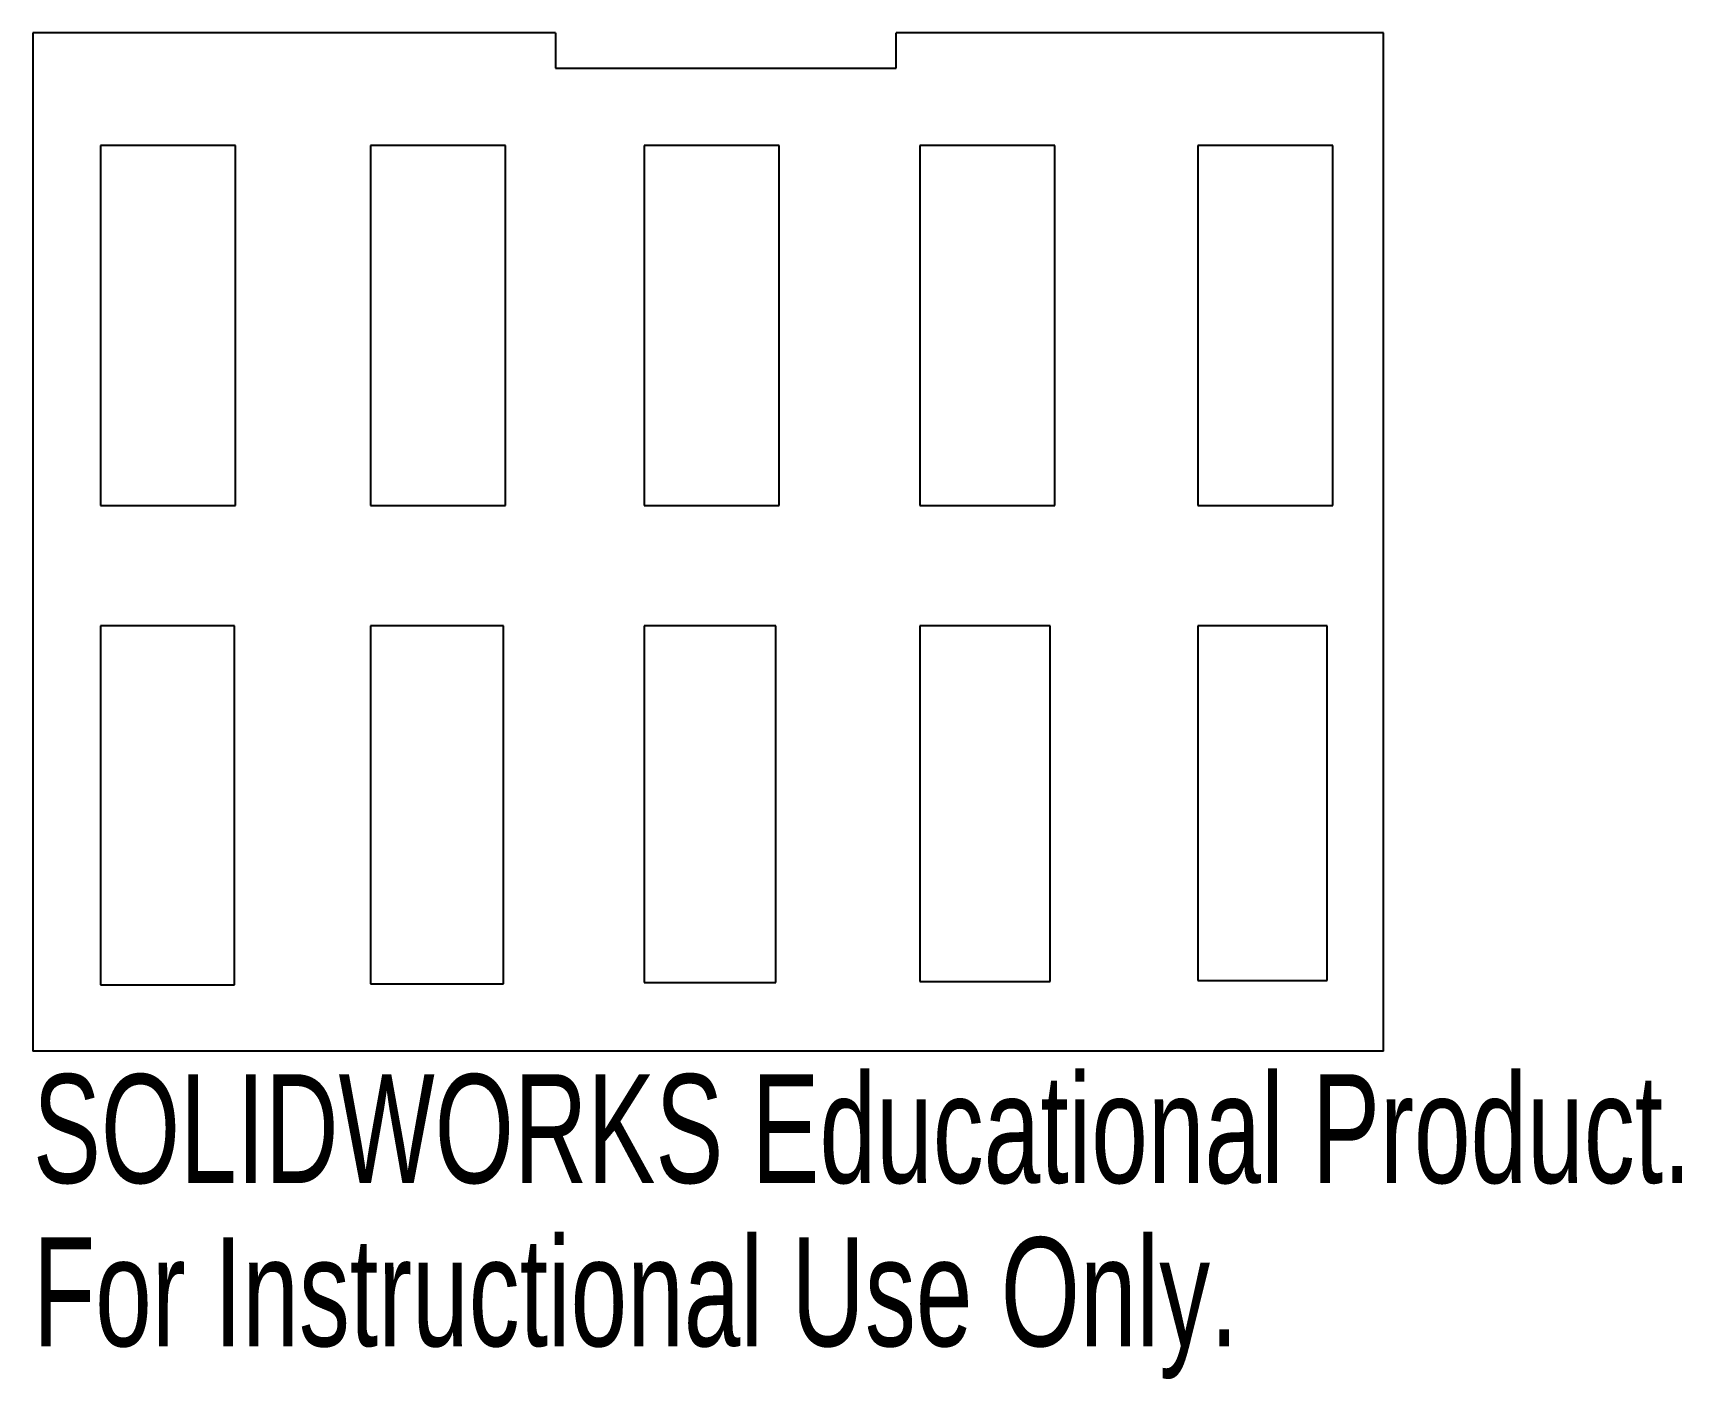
# Model space of a CAD drawing. Header units: millimetres. Extents: x 0 to 73.3, y 0.2 to 60.
import ezdxf

# ---------------------------------------------------------------- set-up
doc = ezdxf.new("R2010")
doc.units = ezdxf.units.MM
doc.styles.add('SLDTEXTSTYLE0', font='TXT', dxfattribs={"width": 0.7})

msp = doc.modelspace()

# ---------------------------------------------------------------- linework, layer by layer
at = {"color": 7, "linetype": 'Continuous', "lineweight": 25}
for p, q in [((0, 60), (0, 14.758)), ((23.222, 60), (0, 60)), ((23.222, 60), (23.222, 58.442)), ((60, 60), (38.35, 60)), ((38.35, 58.442), (38.35, 60)), ((60, 14.758), (60, 60)), ((23.222, 58.442), (38.35, 58.442)), ((3, 55), (3, 39)), ((9, 55), (3, 55)), ((9, 39), (9, 55)), ((15, 55), (15, 39)), ((21, 55), (15, 55)), ((21, 39), (21, 55)), ((27.15, 55), (27.15, 39)), ((33.15, 55), (27.15, 55)), ((33.15, 39), (33.15, 55)), ((39.4, 55), (39.4, 39)), ((45.4, 55), (39.4, 55)), ((45.4, 39), (45.4, 55)), ((51.75, 55), (51.75, 39)), ((57.75, 55), (51.75, 55)), ((57.75, 39), (57.75, 55)), ((3, 39), (9, 39)), ((15, 39), (21, 39)), ((27.15, 39), (33.15, 39)), ((39.4, 39), (45.4, 39)), ((51.75, 39), (57.75, 39)), ((3, 33.658), (3, 17.708)), ((8.95, 33.658), (3, 33.658)), ((8.95, 17.708), (8.95, 33.658)), ((15, 33.658), (15, 17.758)), ((20.9, 33.658), (15, 33.658)), ((20.9, 17.758), (20.9, 33.658)), ((27.15, 33.658), (27.15, 17.808)), ((33, 33.658), (27.15, 33.658)), ((33, 17.808), (33, 33.658)), ((39.4, 33.658), (39.4, 17.858)), ((45.2, 33.658), (39.4, 33.658)), ((45.2, 17.858), (45.2, 33.658)), ((51.75, 33.658), (51.75, 17.908)), ((57.5, 33.658), (51.75, 33.658)), ((57.5, 17.908), (57.5, 33.658)), ((3, 17.708), (8.95, 17.708)), ((15, 17.758), (20.9, 17.758)), ((27.15, 17.808), (33, 17.808)), ((39.4, 17.858), (45.2, 17.858)), ((51.75, 17.908), (57.5, 17.908)), ((60, 14.758), (0, 14.758))]:
    msp.add_line(p, q, dxfattribs=at)

# ---------------------------------------------------------------- texts
at = {"color": 7, "linetype": 'Continuous', "char_height": 4.83362, "attachment_point": 1, "style": 'SLDTEXTSTYLE0'}
for s, insert in [('SOLIDWORKS Educational Product.', (0, 13.738)), ('For Instructional Use Only.', (0, 6.488))]:
    msp.add_mtext(s, dxfattribs=dict(at, insert=insert))

doc.saveas('drawing.dxf')
